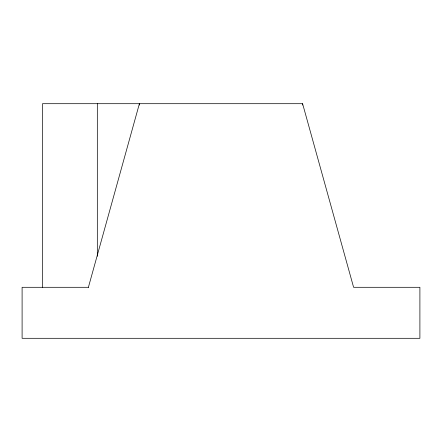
<?xml version="1.0" encoding="UTF-8"?>
<svg xmlns="http://www.w3.org/2000/svg" width="442" height="442" viewBox="0 0 442 442"><rect width="100%" height="100%" fill="white"/><g stroke="black" fill="none" stroke-linecap="round" stroke-linejoin="round"><path stroke-width="0.66" d="M88.4 287.3L139.401 103.699L139.401 105.08M88.61 287.3L22.1 287.3L22.1 338.301L419.9 338.301L419.9 287.3L353.6 287.3L302.599 103.699L42.498 103.699L42.498 287.3M302.599 103.699L302.599 105.08M97.323 103.699L97.323 256.238"/></g></svg>
